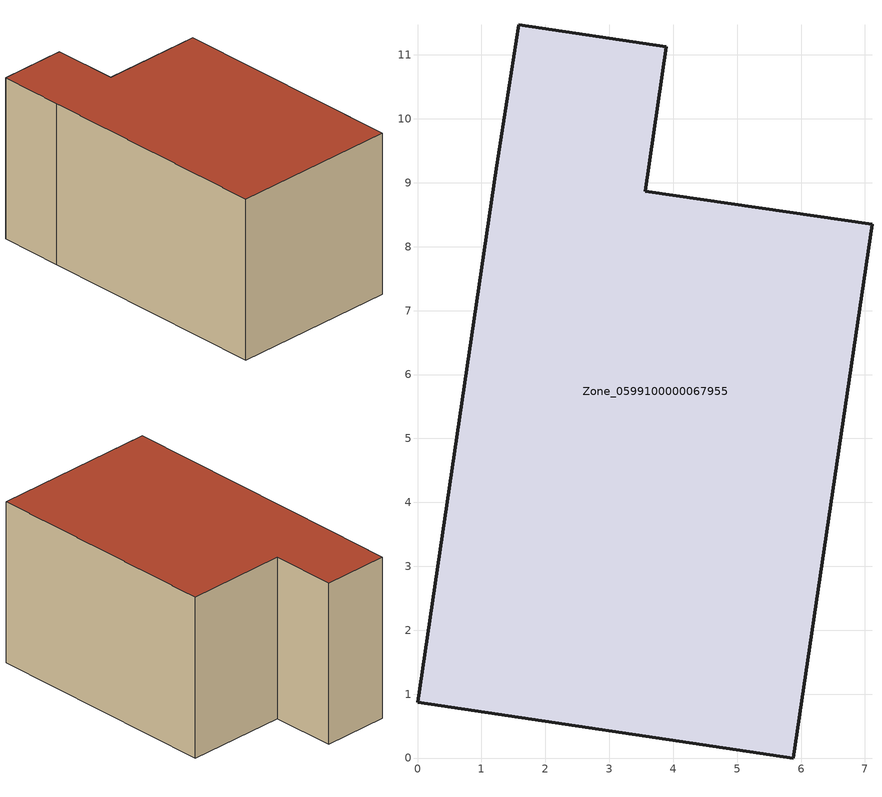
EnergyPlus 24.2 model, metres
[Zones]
Zone_0599100000067955
 floor ground (C_G): 0,0.87 1.23,9.22 1.58,11.47 3.89,11.13 3.56,8.87 7.11,8.35 5.88,0 z0
 wall outside (C_F): 1.23,9.22 0,0.87 5.88,0 7.11,8.35 3.56,8.87 3.89,11.13 1.58,11.47 1.23,9.22 z0:5.79
 roof outside (C_R): 1.58,11.47 1.23,9.22 0,0.87 5.88,0 7.11,8.35 3.56,8.87 3.89,11.13 z5.79
[BUILDING]
Pand.0599100000067955: North Axis=0; Terrain=City; Loads Convergence Tolerance Value=0.04; Temperature Convergence Tolerance Value=0.4; Solar Distribution=FullExterior; Maximum Number of Warmup Days=25; Minimum Number of Warmup Days=1
[Site:Location]
Rotterdam.The.Hague.AP_ZH_NLD Design_Conditions: Latitude=51.96; Longitude=4.45; Time Zone=1; Elevation=-4.5
[SITE:GROUNDTEMPERATURE:BUILDINGSURFACE]
18, 18, 18, 18, 18, 18, 18, 18, 18, 18, 18, 18
[MATERIAL] Thermal Absorptance=0.9; Solar Absorptance=0.7; Visible Absorptance=0.7
Name | Roughness | Thickness | Conductivity | Density | Specific Heat
G.TI.1946-1964 | MediumSmooth | 0.15 | 1 | 540 | 1210
F.TI.1946-1964 | Rough | 0.3 | 0.857143 | 1920 | 840
R.TI.1946-1964 | MediumRough | 0.2 | 0.277778 | 1500 | 1000
[CONSTRUCTION]
C_G: G.TI.1946-1964
C_F: F.TI.1946-1964
C_R: R.TI.1946-1964
[ZONE]
Zone_0599100000067955: Type=1; Multiplier=1; Ceiling Height=Autocalculate; Volume=Autocalculate; Floor Area=autocalculate; Part of Total Floor Area=Yes
[ZONEINFILTRATION:DESIGNFLOWRATE]
Infil_Zone_0599100000067955: Zone or ZoneList or Space or SpaceList=Zone_0599100000067955; Schedule=AlwaysOn; Design Flow Rate Calculation Method=Flow/Area; Flow Rate per Floor Area=0.003; Constant Term Coefficient=1; Temperature Term Coefficient=0; Velocity Term Coefficient=0; Velocity Squared Term Coefficient=0
[HVACTEMPLATE:ZONE:IDEALLOADSAIRSYSTEM]
Zone_0599100000067955: Maximum Heating Supply Air Temperature=50; Minimum Cooling Supply Air Temperature=13; Maximum Heating Supply Air Humidity Ratio=0.0156; Minimum Cooling Supply Air Humidity Ratio=0.0077; Heating Limit=NoLimit; Cooling Limit=NoLimit; Dehumidification Control Type=ConstantSensibleHeatRatio; Cooling Sensible Heat Ratio=0.7; Dehumidification Setpoint=60; Humidification Control Type=None; Humidification Setpoint=30; Outdoor Air Method=None; Outdoor Air Flow Rate per Person=0.00944; Outdoor Air Flow Rate per Zone Floor Area=0; Outdoor Air Flow Rate per Zone=0; Demand Controlled Ventilation Type=None; Outdoor Air Economizer Type=NoEconomizer; Heat Recovery Type=None; Sensible Heat Recovery Effectiveness=0.7; Latent Heat Recovery Effectiveness=0.65
[ZONECONTROL:THERMOSTAT]
ThermostatControl_Zone_0599100000067955: Zone or ZoneList=Zone_0599100000067955; Control Type Schedule=DualSetpointControlType; Control 1=Thermostat_Zone_0599100000067955; Temperature Difference Between Cutout And Setpoint=0
[THERMOSTATSETPOINT:DUALSETPOINT]
Thermostat_Zone_0599100000067955: Heating Setpoint Temperature Schedule=HeatingSetpoint_Zone_0599100000067955; Cooling Setpoint Temperature Schedule=CoolingSetpoint_Zone_0599100000067955
[SCHEDULE:COMPACT]
HeatingSetpoint_Zone_0599100000067955: Through: 12/31, For: AllDays, Until: 24:00, 21
CoolingSetpoint_Zone_0599100000067955: Through: 12/31, For: AllDays, Until: 24:00, 24
DualSetpointControlType: Through: 12/31, For: AllDays, Until: 24:00, 4
AlwaysOn: Through: 12/31, For: AllDays, Until: 24:00, 1
